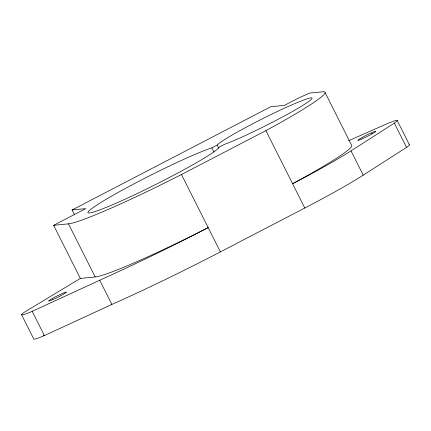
<?xml version="1.0" encoding="UTF-8"?>
<svg xmlns="http://www.w3.org/2000/svg" width="431" height="431" viewBox="0 0 431 431"><rect width="100%" height="100%" fill="white"/><g stroke="black" fill="none" stroke-linecap="round" stroke-linejoin="round"><path stroke-width="0.65" d="M217.159 145.064L218.781 143.593A53.433 3.82 -26.7 0 1 286.367 107.308A53.433 3.82 -26.7 0 1 302.276 105.746A53.433 3.82 -26.7 0 1 229.168 142.569L224.551 144.342L219.244 147.1A73.469 5.253 -26.7 0 1 128.551 197.603A73.469 5.253 -26.7 0 1 105.153 199.898A73.469 5.253 -26.7 0 1 211.847 147.828L217.159 145.064L218.657 148.043M80.349 278.404L24.589 312.071A30.526 2.182 -26.7 0 0 32.19 311.322L116.165 272.699A160.838 11.502 -26.7 0 0 208.173 227.611A115.039 8.227 -26.7 0 1 95.181 276.95L80.349 278.404L53.643 225.305L85.747 208.62L72.106 209.962L74.52 214.762M325.136 92.638L351.841 145.737A117.097 8.372 -26.7 0 1 292.595 183.741A104.302 7.456 -26.7 0 0 351.012 150.882L394.349 123.126L406.557 147.397L363.22 175.153A104.302 7.456 -26.7 0 1 304.803 208.017L220.381 251.887A160.838 11.502 -26.7 0 1 111.861 304.41L44.398 335.598A30.526 2.182 -26.7 0 1 33.758 338.949L21.55 314.678M72.106 209.962L270.754 106.732L284.395 105.39L298.995 97.805L309.647 93.091L322.63 91.814A117.097 8.372 -26.7 0 1 265.889 130.641L181.467 174.512A115.039 8.227 -26.7 0 1 68.47 223.851L53.643 225.305M371.457 133.394L371.894 133.195M348.647 140.743L386.747 123.869A31.145 2.225 -26.7 0 1 394.349 123.126M43.132 335.722L44.398 335.598L32.19 311.322M397.242 120.594L409.45 144.864M351.012 150.882L363.22 175.153M265.889 130.641L304.803 208.017M211.847 147.828L213.943 151.992M181.467 174.512L220.381 251.887M99.653 280.139L111.861 304.41M68.47 223.851L95.181 276.95M409.294 144.66A31.145 2.225 -26.7 0 1 406.557 147.397M362.018 138.906A10.021 0.717 -26.7 0 0 375.767 131.39A10.021 0.717 -26.7 0 0 362.676 137.187A10.021 0.717 -26.7 0 0 362.018 138.906M52.727 299.631A10.021 0.717 -26.7 0 0 66.476 292.116A10.021 0.717 -26.7 0 0 53.385 297.918A10.021 0.717 -26.7 0 0 52.727 299.631"/></g></svg>
